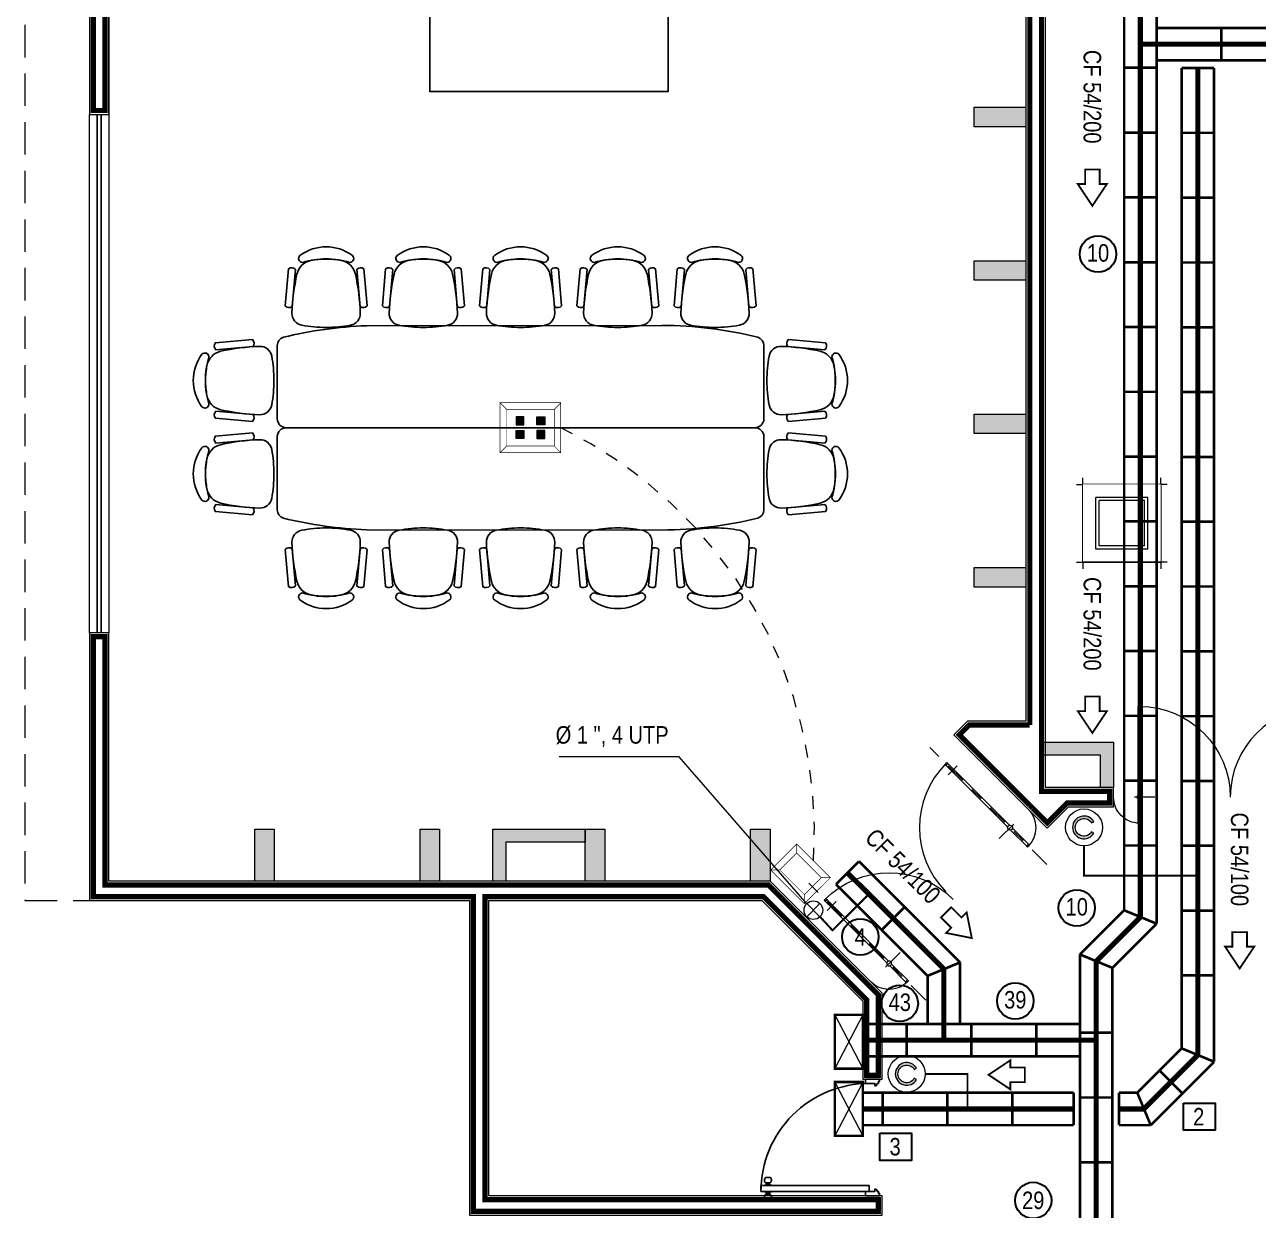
# Model space of a CAD drawing. Header units: millimetres. Extents: x 0 to 99.3, y 0 to 70.2.
# Drawn here: x 39.03 to 48.55, y 29.72 to 38.86 of the extents above; entities that cross this region are included whole.
import ezdxf

# ---------------------------------------------------------------- set-up
doc = ezdxf.new("R2010")
doc.units = ezdxf.units.MM
doc.set_wipeout_variables(frame=1)
for name, pattern in [('CENTER', [50.800000000000004, 31.75, -6.35, 6.35, -6.35]), ('DASHED', [0.75, 0.5, -0.25]), ('DOT2', [0.125, 0, -0.125]), ('HIDDEN', [0.375, 0.25, -0.125])]:
    doc.linetypes.add(name, pattern=pattern)
for name, color, linetype, lineweight in [('ARQUITECTÓNICO', 152, 'Continuous', 0), ('CRISTAL', 4, 'Continuous', 0), ('INST. VOZ Y DATOS', 40, 'Continuous', 0), ('TABLAROCA', 33, 'Continuous', 0), ('TEXTOS INST. VOZ Y DATOS', 1, 'Continuous', 0)]:
    doc.layers.add(name, color=color, linetype=linetype, lineweight=lineweight)
for name, color, linetype in [('Muebles', 2, 'Continuous'), ('PUERTAS', 2, 'Continuous'), ('VENTANAS', 3, 'Continuous')]:
    doc.layers.add(name, color=color, linetype=linetype)
doc.styles.add('75', font='ARIALN.TTF', dxfattribs={"height": 0.135})

# ---------------------------------------------------------------- blocks, each defined once
blk = doc.blocks.new('jihgouhghg')
at = {"layer": 'PUERTAS'}
for p, q in [((444.5437109651822, 22.01627676881196), (444.4912109651823, 22.01627677439024)), ((444.4912109647838, 22.01252677439015), (444.4912109651823, 22.01627677439024)), ((444.5378930142056, 22.08241890147349), (444.4970289302141, 22.0824189058153)), ((444.535481480385, 22.03646769694399), (444.49944045427, 22.03646770077341)), ((444.5324629710963, 22.02377677000709), (444.502458960862, 22.02377677319498)), ((444.5043417658583, 22.0364677002525), (444.5043417645099, 22.02377677299501)), ((444.5305801687967, 22.03646769746479), (444.5305801674483, 22.02377677020718)), ((444.4912109594713, 21.9625267743902), (444.4912109590729, 21.95877677439012)), ((444.5437109590729, 21.95877676881207), (444.4912109590729, 21.95877677439012)), ((444.5378929940409, 21.89263463738689), (444.4970289100495, 21.89263464172859)), ((444.535481469985, 21.93858584242878), (444.4994404438701, 21.93858584625809)), ((444.5324629633932, 21.9512767700071), (444.5024589531588, 21.9512767731951)), ((444.5043417554584, 21.93858584573741), (444.5043417568068, 21.9512767729949)), ((444.5305801583968, 21.93858584294958), (444.5305801597451, 21.95127677020719))]:
    blk.add_line(p, q, dxfattribs=at)
for points in [[(445.4537567890991, 22.87882240439126), (445.4537567901616, 22.88882240439125), (445.4637567901616, 22.88882240332873), (445.4637567919522, 22.90567453719291), (445.4737567919522, 22.9056745361305), (445.4737567940772, 22.92567453613049), (445.3537567940772, 22.92567454888047), (445.3537567901617, 22.88882241501619), (445.4337567901616, 22.88882240651617), (445.4337567880366, 22.8688224065163), (445.4437567880366, 22.86882240545367, -0.414213562373095)], [(445.4537566928053, 21.97252667211967), (445.4537566917428, 21.96252667211968), (445.4637566917428, 21.96252667105716), (445.4637566899523, 21.94567453719299), (445.4737566899523, 21.94567453613047), (445.4737566878273, 21.92567453613049), (445.3537566878273, 21.92567454888047), (445.3537566917428, 21.96252668274462), (445.4337566917428, 21.96252667424471), (445.4337566938677, 21.9825266742447), (445.4437566938677, 21.98252667318218, 0.414213562373095)]]:
    blk.add_lwpolyline(points, format="xyb", close=True, dxfattribs=at)
for points in [[(445.3837566917427, 21.96252667955719), (444.4574609594713, 21.96252677797611), (444.4574609647839, 22.01252677797606), (445.3837566970553, 22.01252667955725)], [(444.4912109651823, 22.01627677439024), (444.4912109647838, 22.01252677439015), (444.5437109647838, 22.01252676881199), (444.5437109651822, 22.01627676881196)], [(444.4912109590729, 21.95877677439012), (444.4912109594713, 21.9625267743902), (444.5437109594714, 21.96252676881204), (444.5437109590729, 21.95877676881207)]]:
    blk.add_lwpolyline(points, close=True, dxfattribs=at)
for centre, radius, start, end in [((445.3837566917427, 21.96252667955719), 0.9262957322715071, 89.99999391231616, 179.9999939123276), ((444.5174609698759, 22.06045230035932), 0.02999999999999785, 132.927155923717, 233.081109236784), ((444.5174609698759, 22.06045230035932), 0.02999999999999785, 306.9188785878738, 47.07283190093926), ((444.5174609543792, 21.91460124284288), 0.02999999999999785, 126.9188785878738, 227.0728319009392), ((444.5174609543792, 21.91460124284288), 0.02999999999999785, 312.927155923717, 53.08110923678399)]:
    blk.add_arc(centre, radius, start, end, dxfattribs=at)
for centre, major_axis, ratio, start_param, end_param in [((444.4912109659791, 22.02377677439017), (-0.0112479948828348, 1.195243639049787e-09), 0.666785509602156, 1.570796326803308, 3.14159265360552), ((444.5437109582761, 21.95127676881202), (-0.0112479948828348, 1.195049080496987e-09), 0.6667855096117629, 4.712388980381568, 6.283185307169372)]:
    blk.add_ellipse(centre, major_axis=major_axis, ratio=ratio, start_param=start_param, end_param=end_param, dxfattribs=at)
at = {"layer": 'PUERTAS', "extrusion": (0, 0, -1)}
for centre, major_axis, ratio, start_param, end_param in [((444.5437109659791, 22.02377676881201), (-0.0112479948828348, 1.195206684820904e-09), 0.6667855096117629, 4.712388980378469, 6.283185307154379), ((444.491210958276, 21.95127677439007), (-0.01124799488280779, 1.195174250717011e-09), 0.6667855096133642, 1.570796326788197, 3.141592653568909)]:
    blk.add_ellipse(centre, major_axis=major_axis, ratio=ratio, start_param=start_param, end_param=end_param, dxfattribs=at)
blk = doc.blocks.new('mesa juñntas')
at = {"layer": 'Muebles'}
for p, q in [((1725.880954828146, -41.11704612517405), (1723.602567907078, -41.11433697893585)), ((1722.8159773669, -41.27053102976208), (1722.815979692115, -41.83579929108339)), ((1726.569319699368, -41.83579872915934), (1726.569339965338, -41.27101224332419)), ((1726.501017092104, -41.90410189834674), (1722.884282861302, -41.90410189834677)), ((1722.815980252004, -41.97191037784762), (1722.815982579254, -42.53767332885593)), ((1726.569345173631, -42.53716738198509), (1726.569320259257, -41.97190981592357)), ((1723.602574404405, -42.69386090844114), (1725.880961303132, -42.69113916343667))]:
    blk.add_line(p, q, dxfattribs=at)
for points in [[(1723.192657376259, -40.60156580915299, -0.07521547696891377), (1723.373329553492, -40.62889989198876, 0.6982384003379314), (1723.394902412798, -40.57518607755102, 0.3289124545738194), (1722.990412556749, -40.57518441369316, 0.6982384003379314), (1723.011984974155, -40.62889840560743, -0.07521547696891372)], [(1723.942653147117, -40.60156272405799, -0.07521547696891377), (1724.123325324349, -40.62889680689377, 0.6982384003379314), (1724.144898183656, -40.57518299245603, 0.3289124545738194), (1723.740408327607, -40.57518132859817, 0.6982384003379314), (1723.761980745012, -40.62889532051243, -0.07521547696891372)], [(1724.692657376246, -40.6015596389456, -0.07521547696891377), (1724.873329553479, -40.62889372178138, 0.6982384003379314), (1724.894902412786, -40.57517990734364, 0.3289124545738194), (1724.490412556736, -40.57517824348578, 0.6982384003379314), (1724.511984974142, -40.62889223540004, -0.07521547696891372)], [(1725.44265737624, -40.60155655384163, -0.07521547696891377), (1725.623329553473, -40.6288906366774, 0.6982384003379314), (1725.644902412779, -40.57517682223966, 0.3289124545738194), (1725.24041255673, -40.5751751583818, 0.6982384003379314), (1725.261984974135, -40.62888915029607, -0.07521547696891372)], [(1726.192653147097, -40.60155346874607, -0.07521547696891377), (1726.37332532433, -40.62888755158185, 0.6982384003379314), (1726.394898183637, -40.57517373714411, 0.3289124545738194), (1725.990408327587, -40.57517207328625, 0.6982384003379314), (1726.011980744993, -40.62888606520052, -0.07521547696891372)], [(1723.308827527689, -40.61400680321204, -0.3005510061083536), (1723.417968784712, -40.71938225601727, -0.04615073705125622), (1723.456278237438, -41.01990859009104, -0.3708950612671821), (1723.381449470649, -41.1132457096439, -0.0462025850838371), (1723.192655199559, -41.13072938000022, -0.0462025850838371), (1723.00386078464, -41.11324726284479, -0.3708950612671821), (1722.929031249973, -41.01991075890705, -0.04615073705125611), (1722.967338230285, -40.71938410967336, -0.3005510061083537), (1723.076478620387, -40.61400775897315, -0.04601363164873459), (1723.192653029966, -40.60329338000446, -0.04601363164873448)], [(1724.058827527683, -40.6140037181088, -0.3005510061083536), (1724.167968784706, -40.71937917091403, -0.04615073705125622), (1724.206278237431, -41.01990550498735, -0.3708950612671821), (1724.131449470643, -41.11324262454067, -0.0462025850838371), (1723.942655199553, -41.13072629489653, -0.0462025850838371), (1723.753860784634, -41.1132441777411, -0.3708950612671821), (1723.679031249967, -41.0199076738029, -0.04615073705125611), (1723.717338230279, -40.71938102456922, -0.3005510061083537), (1723.82647862038, -40.61400467386946, -0.04601363164873459), (1723.942653029959, -40.60329029490122, -0.04601363164873448)], [(1724.808827527676, -40.61400063300511, -0.3005510061083536), (1724.917968784699, -40.71937608580988, -0.04615073705125622), (1724.956278237426, -41.01990241988411, -0.3708950612671821), (1724.881449470637, -41.11323953943698, -0.0462025850838371), (1724.692655199546, -41.13072320979283, -0.0462025850838371), (1724.503860784627, -41.11324109263741, -0.3708950612671821), (1724.42903124996, -41.01990458869921, -0.04615073705125611), (1724.467338230273, -40.71937793946552, -0.3005510061083537), (1724.576478620374, -40.61400158876577, -0.04601363164873459), (1724.692653029953, -40.60328720979753, -0.04601363164873448)], [(1725.55882752767, -40.61399754790113, -0.3005510061083536), (1725.667968784693, -40.71937300070591, -0.04615073705125622), (1725.706278237419, -41.01989933478013, -0.3708950612671821), (1725.63144947063, -41.113236454333, -0.0462025850838371), (1725.44265519954, -41.13072012468886, -0.0462025850838371), (1725.253860784621, -41.11323800753343, -0.3708950612671821), (1725.179031249954, -41.01990150359524, -0.04615073705125611), (1725.217338230266, -40.71937485436155, -0.3005510061083537), (1725.326478620368, -40.6139985036618, -0.04601363164873459), (1725.442653029947, -40.60328412469355, -0.04601363164873448)], [(1726.308827527663, -40.61399446279688, -0.3005510061083536), (1726.417968784687, -40.71936991560212, -0.04615073705125622), (1726.456278237412, -41.01989624967588, -0.3708950612671821), (1726.381449470623, -41.1132333692292, -0.0462025850838371), (1726.192655199533, -41.1307170395846, -0.0462025850838371), (1726.003860784614, -41.11323492242918, -0.3708950612671821), (1725.929031249947, -41.01989841849144, -0.04615073705125611), (1725.967338230259, -40.71937176925776, -0.3005510061083537), (1726.076478620361, -40.61399541855754, -0.04601363164873459), (1726.19265302994, -40.60328103958975, -0.04601363164873448)], [(1722.87616771457, -40.96432735756446, 0.3999999999999979), (1722.931082967065, -40.96913159199143), (1722.956064986083, -40.68357227901802, 0.3999999999999979), (1722.901149733588, -40.67876804459105)], [(1723.509141315559, -40.96432475384493, -0.3999999999999979), (1723.45422610259, -40.96912944005656), (1723.429241734292, -40.68357033261847, -0.3999999999999979), (1723.484156947261, -40.67876564640731)], [(1723.626167714564, -40.96432427246077, 0.3999999999999979), (1723.681082967059, -40.96912850688728), (1723.706064986076, -40.68356919391432, 0.3999999999999979), (1723.651149733581, -40.67876495948736)], [(1724.259139343963, -40.96432427246086, -0.3999999999999979), (1724.204224091468, -40.96912850688736), (1724.179242072451, -40.68356919391439, -0.3999999999999979), (1724.234157324945, -40.67876495948745)], [(1724.376171398275, -40.96431858363746, 0.3999999999999979), (1724.431086611244, -40.9691232698491), (1724.456070979542, -40.68356416241102, 0.3999999999999979), (1724.401155766573, -40.67875947619984)], [(1725.009141315546, -40.96431858363755, -0.3999999999999979), (1724.954226102577, -40.96912326984917), (1724.929241734279, -40.68356416241109, -0.3999999999999979), (1724.984156947248, -40.67875947619993)], [(1725.126171398269, -40.96431549853349, 0.3999999999999979), (1725.181086611238, -40.96912018474512), (1725.206070979536, -40.68356107730705, 0.3999999999999979), (1725.151155766567, -40.67875639109587)], [(1725.75914131554, -40.96431549853357, -0.3999999999999979), (1725.704226102571, -40.96912018474519), (1725.679241734273, -40.68356107730712, -0.3999999999999979), (1725.734156947242, -40.67875639109595)], [(1725.876167714545, -40.96431501714977, 0.3999999999999979), (1725.931082967039, -40.96911925157536), (1725.956064986057, -40.6835599386024, 0.3999999999999979), (1725.901149733562, -40.67875570417589)], [(1726.509141315533, -40.96431241342978, -0.3999999999999979), (1726.454226102564, -40.96911709964139), (1726.429241734266, -40.68355799220332, -0.3999999999999979), (1726.484156947235, -40.67875330599215)], [(1722.27623752664, -41.43165980536154, -0.3005510061083536), (1722.381612979446, -41.32251854833799, -0.04615073705125622), (1722.682139313519, -41.28420909561246, -0.3708950612671821), (1722.775476433072, -41.35903786240134, -0.0462025850838371), (1722.792960103428, -41.54783213349184, -0.0462025850838371), (1722.775477986273, -41.73662654841075, -0.3708950612671821), (1722.682141482335, -41.81145608307779, -0.04615073705125611), (1722.381614833101, -41.77314910276487, -0.3005510061083537), (1722.276238482401, -41.66400871266345, -0.04601363164873459), (1722.265524103433, -41.54783430308502, -0.04601363164873448)], [(1722.626555477273, -41.23134601749152, -0.3999999999999979), (1722.631360163485, -41.28626123046033), (1722.345801056047, -41.31124559875802, -0.3999999999999979), (1722.340996369836, -41.25633038578921)], [(1727.112078676456, -41.43165672025805, 0.3005510061083536), (1727.00670322365, -41.32251546323447, 0.04615073705125622), (1726.706176889577, -41.28420601050885, 0.3708950612671821), (1726.612839770024, -41.35903477729771, 0.0462025850838371), (1726.595356099668, -41.5478290483882, 0.0462025850838371), (1726.612838216823, -41.73662346330711, 0.3708950612671821), (1726.706174720761, -41.81145299797419, 0.04615073705125611), (1727.006701369995, -41.77314601766135, 0.3005510061083537), (1727.112077720695, -41.66400562755996, 0.04601363164873459), (1727.122792099663, -41.54783121798152, 0.04601363164873448)], [(1726.761760725823, -41.23134293238792, 0.3999999999999979), (1726.756956039611, -41.28625814535673), (1727.042515147049, -41.31124251365451, 0.3999999999999979), (1727.04731983326, -41.2563273006857)], [(1722.263796532581, -41.5478343101909, 0.07521547696891377), (1722.291130615417, -41.72850648742364, -0.6982384003379314), (1722.237416800979, -41.75007934673025, -0.3289124545738194), (1722.237415137122, -41.34558949068108, -0.6982384003379314), (1722.291129129036, -41.36716190808651, 0.07521547696891372)], [(1727.124519670515, -41.54783122508741, -0.07521547696891377), (1727.097185587679, -41.72850340232014, 0.6982384003379314), (1727.150899402117, -41.75007626162677, 0.3289124545738194), (1727.150901065974, -41.3455864055776, 0.6982384003379314), (1727.09718707406, -41.36715882298301, -0.07521547696891372)], [(1722.626558080993, -41.86431961847993, 0.3999999999999979), (1722.631362315419, -41.80940436598539), (1722.345803002446, -41.78442234696745, 0.3999999999999979), (1722.340998768019, -41.83933759946244)], [(1726.761758122103, -41.86431653337633, -0.3999999999999979), (1726.756953887677, -41.80940128088179), (1727.04251320065, -41.78441926186393, -0.3999999999999979), (1727.047317435077, -41.83933451435892)], [(1722.626558440022, -41.95160115923235, -0.3999999999999979), (1722.631363126234, -42.00651637220162), (1722.345804018796, -42.03150074049931, -0.3999999999999979), (1722.340999332584, -41.97658552753005)], [(1726.761757763074, -41.95159807412876, 0.3999999999999979), (1726.756953076862, -42.00651328709802), (1727.0425121843, -42.0314976553958, 0.3999999999999979), (1727.047316870512, -41.97658244242653)], [(1722.26379949533, -42.26808945193219, 0.07521547696891377), (1722.291133578166, -42.44876162916493, -0.6982384003379314), (1722.237419763728, -42.47033448847154, -0.3289124545738194), (1722.237418099871, -42.06584463242237, -0.6982384003379314), (1722.291132091785, -42.0874170498278, 0.07521547696891372)], [(1722.27624048939, -42.15191494710238, -0.3005510061083536), (1722.381615942195, -42.04277369007928, -0.04615073705125622), (1722.682142276269, -42.00446423735375, -0.3708950612671821), (1722.775479395821, -42.07929300414263, -0.0462025850838371), (1722.792963066178, -42.26808727523268, -0.0462025850838371), (1722.775480949022, -42.45688169015158, -0.3708950612671821), (1722.682144445085, -42.53171122481863, -0.04615073705125611), (1722.381617795851, -42.49340424450616, -0.3005510061083537), (1722.276241445151, -42.38426385440474, -0.04601363164873459), (1722.265527066182, -42.26808944482585, -0.04601363164873448)], [(1727.112075713706, -42.15191186199888, 0.3005510061083536), (1727.006700260901, -42.04277060497576, 0.04615073705125622), (1726.706173926827, -42.00446115225014, 0.3708950612671821), (1726.612836807275, -42.079289919039, 0.0462025850838371), (1726.595353136918, -42.26808419012904, 0.0462025850838371), (1726.612835254074, -42.45687860504795, 0.3708950612671821), (1726.706171758012, -42.53170813971502, 0.04615073705125611), (1727.006698407245, -42.49340115940264, 0.3005510061083537), (1727.112074757945, -42.38426076930125, 0.04601363164873459), (1727.122789136914, -42.26808635972236, 0.04601363164873448)], [(1727.124516707766, -42.2680863668287, -0.07521547696891377), (1727.09718262493, -42.44875854406143, 0.6982384003379314), (1727.150896439368, -42.47033140336806, 0.3289124545738194), (1727.150898103225, -42.06584154731889, 0.6982384003379314), (1727.097184111311, -42.08741396472431, -0.07521547696891372)], [(1722.626561043742, -42.58457476022122, 0.3999999999999979), (1722.631365278168, -42.52965950772668), (1722.345805965195, -42.50467748870828, 0.3999999999999979), (1722.341001730769, -42.55959274120373)], [(1726.761755159354, -42.58457167511762, -0.3999999999999979), (1726.756950924928, -42.52965642262308), (1727.042510237901, -42.50467440360477, -0.3999999999999979), (1727.047314472328, -42.55958965610021)], [(1723.308838141214, -43.19419350073277, 0.3005510061083536), (1723.417978531315, -43.0888171500321, 0.04615073705125622), (1723.456285511626, -42.78829050079887, 0.3708950612671821), (1723.381455976961, -42.69495399686112, 0.0462025850838371), (1723.19266156204, -42.67747187970525, 0.0462025850838371), (1723.003867290952, -42.69495555006156, 0.3708950612671821), (1722.929038524162, -42.78829266961442, 0.04615073705125611), (1722.967347976888, -43.08881900368865, 0.3005510061083537), (1723.076489233912, -43.19419445649297, 0.04601363164873459), (1723.192663731633, -43.20490787970056, 0.04601363164873448)], [(1724.058838141207, -43.19419041562907, 0.3005510061083536), (1724.167978531309, -43.08881406492886, 0.04615073705125622), (1724.20628551162, -42.78828741569473, 0.3708950612671821), (1724.131455976955, -42.69495091175789, 0.0462025850838371), (1723.942661562034, -42.67746879460201, 0.0462025850838371), (1723.753867290945, -42.69495246495742, 0.3708950612671821), (1723.679038524155, -42.78828958451073, 0.04615073705125611), (1723.717347976882, -43.0888159185845, 0.3005510061083537), (1723.826489233905, -43.19419137138928, 0.04601363164873459), (1723.942663731626, -43.20490479459686, 0.04601363164873448)], [(1724.808838141201, -43.19418733052538, 0.3005510061083536), (1724.917978531303, -43.08881097982518, 0.04615073705125622), (1724.956285511614, -42.78828433059149, 0.3708950612671821), (1724.881455976948, -42.69494782665375, 0.0462025850838371), (1724.692661562027, -42.67746570949787, 0.0462025850838371), (1724.503867290939, -42.69494937985372, 0.3708950612671821), (1724.429038524149, -42.78828649940659, 0.04615073705125611), (1724.467347976875, -43.08881283348081, 0.3005510061083537), (1724.576489233899, -43.19418828628559, 0.04601363164873459), (1724.692663731621, -43.20490170949317, 0.04601363164873448)], [(1725.558838141195, -43.1941842454214, 0.3005510061083536), (1725.667978531296, -43.0888078947212, 0.04615073705125622), (1725.706285511607, -42.78828124548751, 0.3708950612671821), (1725.631455976942, -42.69494474154977, 0.0462025850838371), (1725.442661562021, -42.67746262439389, 0.0462025850838371), (1725.253867290933, -42.69494629474975, 0.3708950612671821), (1725.179038524142, -42.78828341430261, 0.04615073705125611), (1725.217347976869, -43.08880974837683, 0.3005510061083537), (1725.326489233893, -43.19418520118162, 0.04601363164873459), (1725.442663731614, -43.20489862438919, 0.04601363164873448)], [(1726.308838141188, -43.19418116031761, 0.3005510061083536), (1726.417978531289, -43.08880480961695, 0.04615073705125622), (1726.456285511601, -42.78827816038371, 0.3708950612671821), (1726.381455976935, -42.69494165644597, 0.0462025850838371), (1726.192661562014, -42.67745953929009, 0.0462025850838371), (1726.003867290926, -42.69494320964595, 0.3708950612671821), (1725.929038524136, -42.78828032919881, 0.04615073705125611), (1725.967347976862, -43.08880666327304, 0.3005510061083537), (1726.076489233886, -43.19418211607782, 0.04601363164873459), (1726.192663731607, -43.2048955392854, 0.04601363164873448)], [(1722.876175446042, -42.84387650586007, -0.3999999999999979), (1722.93109065901, -42.83907181964891), (1722.956075027308, -43.12463092708699, -0.3999999999999979), (1722.901159814339, -43.12943561329816)], [(1723.509149047031, -42.84387390214145, 0.3999999999999979), (1723.454233794536, -42.83906966771449), (1723.429251775518, -43.1246289806879, 0.3999999999999979), (1723.484167028013, -43.12943321511487)], [(1723.626175446036, -42.84387342075638, -0.3999999999999979), (1723.681090659004, -42.83906873454522), (1723.706075027302, -43.1246278419833, -0.3999999999999979), (1723.651159814333, -43.12943252819446)], [(1724.259152017217, -42.84387342075647, 0.3999999999999979), (1724.204236804249, -42.83906873454529), (1724.179252435951, -43.12462784198337, 0.3999999999999979), (1724.23416764892, -43.12943252819455)], [(1724.376173190336, -42.84386773193444, -0.3999999999999979), (1724.431088442831, -42.83906349750749), (1724.45607046185, -43.12462281048045, -0.3999999999999979), (1724.401155209354, -43.1294270449074)], [(1725.009149047019, -42.84386773193452, 0.3999999999999979), (1724.954233794523, -42.83906349750756), (1724.929251775505, -43.12462281048052, 0.3999999999999979), (1724.984167028, -43.12942704490749)], [(1725.12617319033, -42.84386464683046, -0.3999999999999979), (1725.181088442825, -42.83906041240351), (1725.206070461843, -43.12461972537648, -0.3999999999999979), (1725.151155209348, -43.12942395980343)], [(1725.759149047012, -42.84386464683055, 0.3999999999999979), (1725.704233794517, -42.83906041240358), (1725.679251775498, -43.12461972537655, 0.3999999999999979), (1725.734167027994, -43.12942395980351)], [(1725.876175446017, -42.84386416544492, -0.3999999999999979), (1725.931090658985, -42.8390594792333), (1725.956075027283, -43.12461858667137, -0.3999999999999979), (1725.901159814313, -43.12942327288345)], [(1726.509149047005, -42.84386156172675, 0.3999999999999979), (1726.45423379451, -42.83905732729933), (1726.429251775492, -43.12461664027275, 0.3999999999999979), (1726.484167027987, -43.12942087469926)], [(1723.192657376258, -43.2066379875403, 0.07521547696891377), (1723.373329553491, -43.17930390470458, -0.6982384003379314), (1723.394902412798, -43.23301771914232, -0.3289124545738194), (1722.990412556749, -43.23301938300006, -0.6982384003379314), (1723.011984974154, -43.1793053910858, 0.07521547696891372)], [(1723.942653147117, -43.20664107263551, 0.07521547696891377), (1724.123325324349, -43.17930698979978, -0.6982384003379314), (1724.144898183656, -43.23302080423753, -0.3289124545738194), (1723.740408327607, -43.23302246809527, -0.6982384003379314), (1723.761980745012, -43.17930847618101, 0.07521547696891372)], [(1724.692657376246, -43.20664415774812, 0.07521547696891377), (1724.873329553478, -43.17931007491239, -0.6982384003379314), (1724.894902412785, -43.23302388935014, -0.3289124545738194), (1724.490412556736, -43.23302555320788, -0.6982384003379314), (1724.511984974141, -43.17931156129362, 0.07521547696891372)], [(1725.442657376239, -43.20664107264414, 0.07521547696891377), (1725.623329553472, -43.17930698980842, -0.6982384003379314), (1725.644902412779, -43.23302080424616, -0.3289124545738194), (1725.24041255673, -43.2330224681039, -0.6982384003379314), (1725.261984974135, -43.17930847618964, 0.07521547696891372)], [(1726.192653147097, -43.2066441577397, 0.07521547696891377), (1726.37332532433, -43.17931007490397, -0.6982384003379314), (1726.394898183636, -43.23302388934172, -0.3289124545738194), (1725.990408327587, -43.23302555319946, -0.6982384003379314), (1726.011980744993, -43.1793115612852, 0.07521547696891372)]]:
    blk.add_lwpolyline(points, format="xyb", close=True, dxfattribs=at)
for centre, radius, start, end in [((1722.88437998483, -41.27038698294167), 0.06840276960130358, 108.6739624937327, 180.1206571168846), ((1723.62684265313, -44.35817693514923), 3.243930782988846, 90.42875559666538, 103.6287007366196), ((1725.758500081026, -44.35866481954506), 3.243930782983466, 76.37177063254296, 87.83663461474885), ((1726.500937346225, -41.27086875924815), 0.06840276960128538, 359.8798142522108, 71.32650887545101), ((1722.885722990691, -41.83435858792075), 0.06975817745513534, 181.1834036250757, 268.8170677459752), ((1726.499576388941, -41.83435859977052), 0.06975817745514638, 271.1834036232204, 358.817067744104), ((1722.8852886864, -41.97341946272594), 0.0693248614540128, 90.83132593298944, 178.7526693489488), ((1726.500011837278, -41.97341947099866), 0.06932486145404029, 1.247802020160087, 89.16914543618033), ((1722.884385198366, -42.53781681293197), 0.06840276960128538, 179.8798142522108, 251.326508875451), ((1726.500942555701, -42.53731142880596), 0.06840276960130358, 288.6739624937327, 0.1206571168845637), ((1723.626822463569, -39.45002075263005), 3.243930782989325, 256.3717706324894, 269.5717157724469), ((1725.758479887402, -39.44952147660248), 3.243930782984409, 272.1638367543954, 283.6287007366465)]:
    blk.add_arc(centre, radius, start, end, dxfattribs=at)
blk = doc.blocks.new('mesita central')
at = {"layer": 'Muebles', "lineweight": 0}
for p, q in [((-37.95228328829781, -24.97795166609228), (-37.95228328829781, -24.92795166609228)), ((-37.35228328829781, -24.97795166609228), (-37.35228328829781, -24.92795166609228)), ((-38.00228328829781, -24.97795166609228), (-37.95228328829781, -24.97795166609228)), ((-37.30228328829781, -24.97795166609228), (-37.35228328829781, -24.97795166609228)), ((-38.00228328829781, -25.57795166609228), (-37.95228328829781, -25.57795166609228)), ((-37.95228328829781, -25.57795166609228), (-37.95228328829781, -25.62795166609228)), ((-37.30228328829781, -25.57795166609228), (-37.35228328829781, -25.57795166609228)), ((-37.35228328829781, -25.57795166609228), (-37.35228328829781, -25.62795166609228))]:
    blk.add_line(p, q, dxfattribs=at)
at = {"layer": 'Muebles'}
for p, q in [((-37.95228328829781, -25.57795166609228), (-37.95228328829781, -24.97795166609228)), ((-37.35228328829781, -24.97795166609228), (-37.35228328829781, -25.57795166609228)), ((-37.35228328829781, -25.57795166609228), (-37.95228328829781, -25.57795166609228))]:
    blk.add_line(p, q, dxfattribs=at)
at = {"lineweight": 0}
blk.add_wipeout([(-37.35228328829781, -24.97795166609228), (-37.35228328829781, -25.57795166609228), (-37.95228328829781, -25.57795166609228), (-37.95228328829781, -24.97795166609228)], dxfattribs=at).dxf.layer = 'Muebles'
at = {"layer": 'Muebles'}
blk.add_line((-37.95228328829781, -24.97795166609228), (-37.35228328829781, -24.97795166609228), dxfattribs=at)
at = {"layer": 'Muebles', "lineweight": 0}
for p, q in [((-37.45228328829781, -25.07795166609228), (-37.85228328829781, -25.07795166609228)), ((-37.85228328829781, -25.07795166609228), (-37.85228328829781, -25.47795166609228)), ((-37.47728328829781, -25.10295166609227), (-37.82728328829781, -25.10295166609228)), ((-37.82728328829781, -25.10295166609228), (-37.82728328829781, -25.45295166609228)), ((-37.47728328829781, -25.10295166609228), (-37.47728328829781, -25.45295166609228)), ((-37.45228328829781, -25.07795166609228), (-37.45228328829781, -25.47795166609228)), ((-37.45228328829781, -25.47795166609228), (-37.85228328829781, -25.47795166609228)), ((-37.47728328829781, -25.45295166609228), (-37.82728328829781, -25.45295166609228))]:
    blk.add_line(p, q, dxfattribs=at)
blk = doc.blocks.new('gjyti67')
at = {"layer": 'CRISTAL', "color": 8, "linetype": 'CENTER', "ltscale": 0.005}
for p, q in [((148.5714965731248, -45.53365660303581), (148.5714965731237, -45.77141010678614)), ((148.1714967661447, -45.65253335490895), (149.4714963801038, -45.65253335491551))]:
    blk.add_line(p, q, dxfattribs=at)
at = {"layer": 'CRISTAL'}
for p, q in [((148.3714965731243, -45.64253336456098), (148.5554860891221, -45.64253336456191)), ((148.3714965731242, -45.66253334525896), (148.555486089122, -45.66253334525985)), ((148.3814965634732, -45.66253334525901), (148.3814965634733, -45.64253336456103)), ((148.5875070571265, -45.64253336456206), (149.2714965731243, -45.64253336456549)), ((148.5875070571264, -45.66253334526002), (149.2714965731242, -45.66253334526348)), ((149.2614965827752, -45.66253334526343), (149.2614965827753, -45.64253336456547))]:
    blk.add_line(p, q, dxfattribs=at)
at = {"layer": 'CRISTAL', "color": 8}
blk.add_line((149.19806077406, -45.60373837810869), (149.1980607740595, -45.70132833171955), dxfattribs=at)
at = {"layer": 'CRISTAL'}
for points in [[(148.3714965731242, -45.66253334525896), (148.3814965634732, -45.66253334525901), (148.3814965634733, -45.64253336456103), (148.3714965731243, -45.64253336456098)], [(149.2714965731242, -45.66253334526348), (149.2614965827752, -45.66253334526343), (149.2614965827753, -45.64253336456547), (149.2714965731243, -45.64253336456549)]]:
    blk.add_lwpolyline(points, close=True, dxfattribs=at)
blk.add_circle((148.5714965731243, -45.65253335491096), 0.01887684838537466, dxfattribs=at)
for radius, start, end in [(0.6999999999999894, 359.9999999997126, 89.99999999971014), (0.1999999999999953, 179.9999999997126, 269.9999999997134)]:
    blk.add_arc((148.5714965731243, -45.65253335491096), radius, start, end, dxfattribs=at)
blk = doc.blocks.new('A$C1FBE7810')
at = {"layer": 'TABLAROCA'}
blk.add_hatch(color=256, dxfattribs=at).paths.add_polyline_path([(0.549999999999909, 0), (0.549999999999909, 0.3499999999997385), (0.45, 0.3499999999997386), (0.45, 0.09999999999999432), (0, 0.09999999999999433), (-2.775557561562891e-17, 0)])
blk.add_lwpolyline([(0, 0.09999999999999432), (0, 0), (0.549999999999909, 0), (0.549999999999909, 0.3499999999997385), (0.45, 0.3499999999997385), (0.45, 0.09999999999999432), (2.273736754432321e-13, 0.09999999999999432)], dxfattribs=at)
blk = doc.blocks.new('A$C2C1265E9')
at = {"layer": 'TABLAROCA'}
blk.add_hatch(color=256, dxfattribs=at).paths.add_polyline_path([(-0.6125000000645286, -0.4000000000073953), (-0.6125000000645286, -0.1000000000069861), (0, -0.09999999999990905), (0, 0), (-0.7125000000644377, -7.077005648170598e-12), (-0.7125000000644377, -0.4000000000073953)])
blk.add_lwpolyline([(-0.6125000000645286, -0.4000000000073953), (-0.7125000000644377, -0.4000000000073953), (-0.7125000000644377, -7.077005648170598e-12), (0, 0), (0, -0.09999999999990905), (-0.6125000000645286, -0.1000000000069861), (-0.6125000000645286, -0.400000000007168)], dxfattribs=at)

msp = doc.modelspace()

# ---------------------------------------------------------------- hatches: boundary and pattern name
at = {"layer": 'INST. VOZ Y DATOS'}
for points in [[(42.82033204721483, 35.83696262192984), (42.82033204721483, 35.77666160072272), (42.88063306842196, 35.77666160072272), (42.88063306842196, 35.83696262192984)], [(43.04137643613467, 35.83696262192984), (43.04137643613467, 35.77666160072272), (42.98107541492755, 35.77666160072272), (42.98107541492755, 35.83696262192984)], [(42.82033204721483, 35.67115169071872), (42.82033204721483, 35.73145271192584), (42.88063306842196, 35.73145271192584), (42.88063306842196, 35.67115169071872)], [(43.04137643613467, 35.67115169071872), (43.04137643613467, 35.73145271192584), (42.98107541492755, 35.73145271192584), (42.98107541492755, 35.67115169071872)]]:
    msp.add_hatch(color=256, dxfattribs=at).paths.add_polyline_path(points)
h = msp.add_hatch(color=104, dxfattribs=at)
edge = h.paths.add_edge_path()
edge.add_line((47.27765893088053, 32.6267394401832), (47.26033842280503, 32.63673944018296))
edge.add_arc((47.20165581686524, 32.6706198585191), 0.06776083667220231, 29.999999999870397, 329.9999999999631, ccw=False)
edge.add_line((47.26033842280503, 32.70450027685501), (47.27765893088053, 32.71450027685478))
edge.add_arc((47.2016558168657, 32.6706198585191), 0.08776083667141281, 29.99999999997642, 329.999999999895)
h = msp.add_hatch(color=104, dxfattribs=at)
edge = h.paths.add_edge_path()
edge.add_line((45.90980197486942, 30.72450186479705), (45.89248146679392, 30.73450186479681))
edge.add_arc((45.83379886085413, 30.76838228313295), 0.06776083667220231, 29.999999999870397, 329.9999999999631, ccw=False)
edge.add_line((45.89248146679392, 30.80226270146886), (45.90980197486942, 30.81226270146863))
edge.add_arc((45.83379886085459, 30.76838228313295), 0.08776083667141281, 29.99999999997642, 329.999999999895)
at = {"layer": 'TABLAROCA'}
for points in [[(46.35333517577965, 38.22634723975648), (46.35333517577965, 38.07634724054697), (46.75333517958006, 38.07634724054697), (46.75333517957915, 38.22634723975648)], [(46.35333517577965, 37.04234723975628), (46.3533351757801, 36.89234724054677), (46.75333517958006, 36.89234724054677), (46.75333517957961, 37.04234723975628)], [(46.35333517577965, 35.85834723975631), (46.35333517577965, 35.70834724054657), (46.75333517958006, 35.70834724054657), (46.75333517957915, 35.85834723975631)], [(46.35333517560548, 34.67434723975634), (46.35333517560593, 34.52434724054683), (46.75333517940589, 34.52434724054683), (46.75333517940544, 34.67434723975634)], [(40.95465204496941, 32.6563916762284), (40.80465204575967, 32.65639167622794), (40.80465204575967, 32.25639167242798), (40.95465204496941, 32.25639167242844)], [(42.22957429311191, 32.6563916762284), (42.07957429390262, 32.65639167622794), (42.07957429390262, 32.25639167242798), (42.22957429311191, 32.25639167242844)], [(43.50457429317612, 32.65639167623658), (43.35457429396683, 32.65639167623613), (43.35457429396683, 32.25639167243617), (43.50457429317612, 32.25639167243662)], [(44.77957429324033, 32.6563916762284), (44.62957429403059, 32.65639167622794), (44.62957429403059, 32.25639167242798), (44.77957429324033, 32.25639167242844)]]:
    msp.add_hatch(color=256, dxfattribs=at).paths.add_polyline_path(points)

# ---------------------------------------------------------------- linework, layer by layer
at = {"layer": 'ARQUITECTÓNICO'}
for p, q in [((46.90333517556883, 32.97821520618891), (46.90333517556928, 39.41274988036776)), ((46.30333517556892, 33.49034724054673), (46.19726915839055, 33.38428122336882)), ((46.75333517556919, 33.49034724054673), (46.30333517556892, 33.49034724054673)), ((46.19726915839055, 33.38428122336882), (46.91799928538103, 32.6635510963788)), ((47.42965928798094, 32.97821520618891), (46.90333517556883, 32.97821520618891)), ((47.42965928798094, 32.82821520619063), (47.42965928798094, 32.97821520618891)), ((46.91799928538103, 32.6635510963788), (47.08266339519469, 32.82821520619063)), ((47.08266339519469, 32.82821520619063), (47.42965928798094, 32.82821520619063))]:
    msp.add_line(p, q, dxfattribs=at)
for points in [[(39.67972979682509, 39.41774988052111), (39.67972979682509, 40.23635487961656), (39.52972979682454, 40.23635487961656), (39.52972979682454, 38.17137327792238), (39.67972979682509, 38.17137327792238), (39.67972979682509, 39.26274988093155)], [(39.67972979682509, 39.26274988093155), (39.67972979682509, 38.17137327792238)], [(39.67972979682509, 39.26274988093155), (46.75333517578019, 39.26274988093155), (46.75333517578019, 33.49034724054673)]]:
    msp.add_lwpolyline(points, dxfattribs=at)
for points in [[(39.52972979682454, 38.17137327792238), (39.67972979682509, 38.17137327792238), (39.67972979682509, 34.17137327792238), (39.52972979682454, 34.17137327792238)], [(44.77957429323897, 32.25639167622853), (39.67972979682509, 32.25639167622853), (39.67972979682509, 34.17137327792238), (39.52972979682499, 34.17137327792238), (39.52972979682499, 32.10639167622844), (42.46031700231833, 32.10639167622844), (42.46031700231833, 29.67821949021982), (45.49520707923512, 29.67821949021982), (45.64520673791094, 29.67821946632989), (45.64520673791094, 29.82821946632976), (44.84192172711755, 29.82821949021991), (42.61031700231797, 29.82821949021991), (42.61031700231797, 32.10639167622844), (44.71744225888324, 32.10639167622844), (45.49520707923512, 31.32862685587656), (45.4952071748603, 30.72821949021977), (45.64520707923475, 30.72821949021977), (45.64520707923475, 31.39075889023252), (44.77957429323897, 32.25639167622853)]]:
    msp.add_lwpolyline(points, close=True, dxfattribs=at)
at = {"layer": 'ARQUITECTÓNICO', "const_width": 0.04}
msp.add_lwpolyline([(44.76714788636764, 32.22639167622856), (39.64972979682489, 32.22639167622856), (39.64972979682489, 34.14137327792241), (39.5597297968252, 34.14137327792241), (39.5597297968252, 32.13639167622841), (42.49031700231808, 32.13639167622841), (42.49031700231808, 29.70821949021979), (45.49520707923512, 29.70821949021979), (45.61520673791074, 29.70821946632987), (45.61520673791074, 29.79821946632978), (44.84192172711755, 29.79821949021994), (42.58031700231822, 29.79821949021994), (42.58031700231822, 32.13639167622841), (44.72986866575411, 32.13639167622841), (45.5252070772558, 31.34105326472672), (45.52520717008201, 30.75821949021974), (45.61520707923501, 30.75821949021974), (45.61520707923501, 31.37833248336142), (44.76714788636764, 32.22639167622856)], dxfattribs=at)
at = {"layer": 'INST. VOZ Y DATOS'}
for points, const_width in [([(47.76163692303226, 38.83859589547092), (50.76163692303226, 38.83859589547092)], 0.02), ([(48.26163692303226, 38.83859589547092), (48.26163692303226, 38.58859589547092)], 0.02), ([(47.76163692303226, 38.58859589547092), (50.76163692303226, 38.58859589547092)], 0.02), ([(47.76163692303226, 38.53084515859473), (47.51163692303226, 38.53084515859473)], 0.02), ([(47.76163692303226, 38.03084515859473), (47.51163692303226, 38.03084515859473)], 0.02), ([(47.76163692303226, 37.53084515859473), (47.51163692303226, 37.53084515859473)], 0.02), ([(47.76163692303226, 37.03084515859473), (47.51163692303226, 37.03084515859473)], 0.02), ([(47.76163692303226, 36.53084515859473), (47.51163692303226, 36.53084515859473)], 0.02), ([(47.76163692303226, 36.03084515859473), (47.51163692303226, 36.03084515859473)], 0.02), ([(42.69661494410775, 35.94614401472768), (42.74661494410793, 35.89614401472772)], 0.005), ([(43.11509353924157, 35.89614401472772), (43.16509353924175, 35.94614401472768)], 0.005), ([(42.74661494410793, 35.61197029792083), (42.69661494410775, 35.56197029792088)], 0.005), ([(43.11509353924157, 35.61197029792083), (43.16509353924175, 35.56197029792088)], 0.005), ([(47.76163692303226, 35.53084515859473), (47.51163692303226, 35.53084515859473)], 0.02), ([(47.76163692303226, 34.53084515859473), (47.51163692303226, 34.53084515859473)], 0.02), ([(47.76163692303226, 34.03084515859473), (47.51163692303226, 34.03084515859473)], 0.02), ([(47.76163692303226, 33.53084515859473), (47.51163692303226, 33.53084515859473)], 0.02), ([(47.76163692303226, 33.03084515859473), (47.51163692303226, 33.03084515859473)], 0.02), ([(44.98502078038564, 32.47229527834043), (44.98502078038564, 32.54300595645896)], 0.005), ([(47.76163692303226, 32.53084515859473), (47.51163692303226, 32.53084515859473)], 0.02), ([(45.28810052886638, 32.23206507391842), (45.46487722416305, 32.40884176921486)], 0.02), ([(45.46487706106564, 32.40884160611768), (46.24520714695609, 31.62851152022745)], 0.02), ([(44.85479029631506, 32.34206479426985), (44.7840796181963, 32.34206479426985)], 0.005), ([(45.17486381560775, 32.28245224311786), (45.24557449372651, 32.28245224311786)], 0.005), ([(45.28810036576942, 32.23206491082101), (45.99520714695609, 31.52495812963434)], 0.02), ([(45.04463333153763, 32.15222175904751), (45.04463333153763, 32.08151108092875)], 0.005), ([(45.64165391945971, 31.87851168332531), (45.81843061475638, 32.05528837862175)], 0.02), ([(47.51163692303226, 32.03084515859473), (47.17083095981616, 31.6900391953784)], 0.02), ([(47.76163692303226, 31.9272917680014), (47.51163692303226, 32.03084515859473)], 0.02), ([(47.76163692303226, 31.9272917680014), (47.42083095981616, 31.58648580478507)], 0.02), ([(47.17083095981616, 19.33648580478507), (47.17083095981616, 31.6900391953784)], 0.02), ([(47.42083095981616, 31.58648580478507), (47.17083095981616, 31.6900391953784)], 0.02), ([(45.99520731005305, 31.52495829273198), (46.24520714695609, 31.62851152022745)], 0.02), ([(46.24520714695609, 31.62851152022745), (46.24520714695609, 31.15342294239395)], 0.02), ([(47.42083095981616, 19.33648580478507), (47.42083095981616, 31.58648580478507)], 0.02), ([(45.99520714695609, 31.52495812963434), (45.99520714695609, 31.15342294239372)], 0.02), ([(47.17083095981616, 31.15342317304817), (45.49520712886715, 31.15342317304817)], 0.02), ([(45.8330190443412, 31.15342294239372), (45.8330190443412, 30.90342294239372)], 0.02), ([(46.3330190443412, 31.15342294239372), (46.3330190443412, 30.90342294239372)], 0.02), ([(46.8330190443412, 31.15342294239372), (46.8330190443412, 30.90342294239372)], 0.02), ([(47.42083095981616, 31.08648580478507), (47.17083095981616, 31.08648580478507)], 0.02), ([(47.17083095981616, 30.90342317304817), (45.49520712886715, 30.90342317304817)], 0.02), ([(47.42083095981616, 30.58648580478507), (47.17083095981616, 30.58648580478507)], 0.02), ([(47.42083095981616, 30.08648580478507), (47.17083095981616, 30.08648580478507)], 0.02)]:
    msp.add_lwpolyline(points, dxfattribs=dict(at, const_width=const_width))
at = {"layer": 'INST. VOZ Y DATOS', "color": 6, "const_width": 0.04}
for points in [[(47.63663692303226, 38.71359589547092), (50.63663692303226, 38.71359589547092)], [(45.37648871341753, 32.32045325846934), (46.12020714695609, 31.57673482493078)], [(47.63663692303226, 31.97906846329806), (47.29583095981616, 31.63826250008174)], [(46.12020714695609, 31.57673482493078), (46.12020714695609, 31.02842317304817)], [(47.29583095981616, 19.46148580478507), (47.29583095981616, 31.63826250008174)], [(47.29583095981616, 31.02842317304817), (45.49520712704725, 31.02842317304817)]]:
    msp.add_lwpolyline(points, dxfattribs=at)
at = {"layer": 'INST. VOZ Y DATOS', "color": 104, "linetype": 'DOT2', "ltscale": 0.5, "const_width": 0.04}
for points in [[(48.08017967729575, 30.91389374131336), (48.08017967729575, 38.52877795556333)], [(48.08017967729575, 30.91389374131336), (47.66439098878891, 30.49810505280675)], [(47.12083095981598, 30.49810505280675), (45.49520712886897, 30.49810505280675)], [(47.47083095981588, 30.49810505280675), (47.66439098878891, 30.49810505280675)]]:
    msp.add_lwpolyline(points, dxfattribs=at)
at = {"layer": 'INST. VOZ Y DATOS', "color": 20, "const_width": 0.02}
for points in [[(47.95517967729575, 30.96567043661048), (47.95517967729575, 38.52877795556333)], [(48.20517967729575, 38.52877795556333), (47.95517967729575, 38.52877795556333)], [(48.20517967729575, 30.86211704601715), (48.20517967729575, 38.52877795556333)], [(48.20517967729575, 38.02877795556333), (47.95517967729575, 38.02877795556333)], [(48.20517967729575, 37.52877795556333), (47.95517967729575, 37.52877795556333)], [(48.20517967729575, 37.02877795556333), (47.95517967729575, 37.02877795556333)], [(48.20517967729575, 36.52877795556333), (47.95517967729575, 36.52877795556333)], [(48.20517967729575, 36.02877795556333), (47.95517967729575, 36.02877795556333)], [(48.20517967729575, 35.52877795556333), (47.95517967729575, 35.52877795556333)], [(48.20517967729575, 35.02877795556333), (47.95517967729575, 35.02877795556333)], [(48.20517967729575, 34.52877795556333), (47.95517967729575, 34.52877795556333)], [(48.20517967729575, 34.02877795556333), (47.95517967729575, 34.02877795556333)], [(48.20517967729575, 33.52877795556333), (47.95517967729575, 33.52877795556333)], [(48.20517967729575, 33.02877795556333), (47.95517967729575, 33.02877795556333)], [(48.20517967729575, 32.52877795556333), (47.95517967729575, 32.52877795556333)], [(48.20517967729575, 32.02877795556333), (47.95517967729575, 32.02877795556333)], [(48.20517967729575, 31.52877795556333), (47.95517967729575, 31.52877795556333)], [(47.95517967729575, 30.96567043661048), (47.6126142934927, 30.6231050528072)], [(47.95517967729575, 30.96567043661048), (48.20517967729575, 30.86211704601715)], [(48.20517967729575, 30.86211704601715), (47.71616768408603, 30.3731050528072)], [(47.78389698539377, 30.79438774470873), (47.96067368069089, 30.61761104941206)], [(47.12083095981598, 30.6231050528072), (45.49520712886897, 30.6231050528072)], [(45.64767062763485, 30.6231050528072), (45.64767062763485, 30.3731050528072)], [(46.14767062763485, 30.6231050528072), (46.14767062763485, 30.3731050528072)], [(46.64767062763485, 30.6231050528072), (46.64767062763485, 30.3731050528072)], [(47.12083095981598, 30.3731050528072), (47.12083095981598, 30.6231050528072)], [(47.47083095981588, 30.3731050528072), (47.47083095981588, 30.6231050528072)], [(47.47083095981588, 30.6231050528072), (47.6126142934927, 30.6231050528072)], [(47.6126142934927, 30.6231050528072), (47.71616768408603, 30.3731050528072)], [(47.12083095981598, 30.3731050528072), (45.49520712886897, 30.3731050528072)], [(47.47083095981588, 30.3731050528072), (47.71616768408603, 30.3731050528072)]]:
    msp.add_lwpolyline(points, dxfattribs=at)
at = {"layer": 'INST. VOZ Y DATOS'}
for points, const_width in [([(43.16509353924175, 35.94614401472768), (43.16509353924175, 35.56197029792088), (42.69661494410775, 35.56197029792088), (42.69661494410775, 35.94614401472768)], 0.005), ([(43.11509353924157, 35.89614401472772), (43.11509353924157, 35.61197029792083), (42.74661494410793, 35.61197029792083), (42.74661494410793, 35.89614401472772)], 0.005), ([(44.7840796181963, 32.34206479426985), (44.98502078038564, 32.54300595645896), (45.24557449372651, 32.28245224311786), (45.04463333153763, 32.08151108092875)], 0.005), ([(44.85479029631506, 32.34206479426985), (44.98502078038564, 32.47229527834043), (45.17486381560775, 32.28245224311786), (45.04463333153763, 32.15222175904751)], 0.005), ([(45.27963923723564, 31.22448380283367), (45.27963923723564, 30.8095090053971), (45.49520712886715, 30.8095090053971), (45.49520712886715, 31.22448380283367)], 0.02)]:
    msp.add_lwpolyline(points, close=True, dxfattribs=dict(at, const_width=const_width))
for points in [[(42.82033204651634, 35.83696262192984), (42.82033204651634, 35.77666160072272), (42.8806330679563, 35.77666160072272), (42.8806330679563, 35.83696262192984)], [(43.04137643683316, 35.83696262192984), (43.04137643683316, 35.77666160072272), (42.98107541539321, 35.77666160072272), (42.98107541539321, 35.83696262192984)], [(42.82033204651634, 35.67115169071872), (42.82033204651634, 35.73145271192584), (42.8806330679563, 35.73145271192584), (42.8806330679563, 35.67115169071872)], [(43.04137643683316, 35.67115169071872), (43.04137643683316, 35.73145271192584), (42.98107541539321, 35.73145271192584), (42.98107541539321, 35.67115169071872)]]:
    msp.add_lwpolyline(points, close=True, dxfattribs=at)
at = {"layer": 'INST. VOZ Y DATOS', "color": 104}
for points in [[(47.27765893088053, 32.6267394401832), (47.26033842280503, 32.63673944018296, -3.732050807566289), (47.26033842280503, 32.70450027685501), (47.27765893088053, 32.71450027685478, 3.732050807565652)], [(45.90980197486942, 30.72450186479705), (45.89248146679392, 30.73450186479681, -3.732050807566289), (45.89248146679392, 30.80226270146886), (45.90980197486942, 30.81226270146863, 3.732050807565652)]]:
    msp.add_lwpolyline(points, format="xyb", close=True, dxfattribs=at)
at = {"layer": 'INST. VOZ Y DATOS', "color": 6, "linetype": 'DASHED', "ltscale": 0.01, "const_width": 0.015}
for points in [[(47.20165581686524, 32.52843816415975), (47.20165581686524, 32.29748772935159), (48.08017967729575, 32.29748772935159)], [(45.16489679979986, 31.98107087387234), (45.26191655829371, 31.8757705319822), (45.5415439990993, 32.15539797278757)], [(45.97598055521394, 30.76838228313272), (46.30296562892681, 30.76838228313272), (46.30296562892681, 30.49810505280675)]]:
    msp.add_lwpolyline(points, dxfattribs=at)
at = {"layer": 'INST. VOZ Y DATOS', "color": 6}
for points in [[(45.0630734233082, 32.08289425082921), (45.1648967993342, 31.98107087433755)], [(45.0630734233082, 31.98107087433755), (45.1648967993342, 32.08289425082921)]]:
    msp.add_lwpolyline(points, dxfattribs=at)
at = {"layer": 'INST. VOZ Y DATOS'}
for points in [[(45.27963923723564, 31.22448380283367), (45.49520712886715, 30.8095090053971)], [(45.49520712886715, 31.22448380283367), (45.27963923723564, 30.8095090053971)]]:
    msp.add_lwpolyline(points, dxfattribs=at)
at = {"layer": 'INST. VOZ Y DATOS', "color": 20, "const_width": 0.02}
msp.add_lwpolyline([(45.27963923723746, 30.70559245152504), (45.27963923723746, 30.29061765408846), (45.49520712886897, 30.29061765408846), (45.49520712886897, 30.70559245152504)], close=True, dxfattribs=at)
at = {"layer": 'INST. VOZ Y DATOS', "color": 20}
for points in [[(45.27963923723746, 30.70559245152504), (45.49520712886897, 30.29061765408846)], [(45.49520712886897, 30.70559245152504), (45.27963923723746, 30.29061765408846)]]:
    msp.add_lwpolyline(points, dxfattribs=at)
at = {"layer": 'INST. VOZ Y DATOS', "color": 104, "ltscale": 0.5}
for centre in [(47.20165581686524, 32.67061985851888), (45.83379886085459, 30.76838228313272)]:
    msp.add_circle(centre, 0.1421816943593148, dxfattribs=at)
at = {"layer": 'INST. VOZ Y DATOS', "color": 6}
msp.add_circle((45.11398511201969, 32.03198256258338), 0.072, dxfattribs=at)
at = {"layer": 'INST. VOZ Y DATOS', "color": 6, "linetype": 'DASHED', "ltscale": 0.01}
msp.add_arc((41.64581306134005, 32.62751841507088), 3.476126820340327, 356.4574463508004, 64.08347023095857, dxfattribs=at)
at = {"layer": 'Muebles'}
msp.add_lwpolyline([(42.15487538339221, 39.25063093305062), (43.99293545631645, 39.25063093305062), (43.99293545631645, 38.3467335131852), (42.15487538339221, 38.3467335131852)], close=True, dxfattribs=at)
at = {"layer": 'TABLAROCA'}
for points in [[(46.35333517577965, 38.22634723975648), (46.75333517957915, 38.22634723975648), (46.75333517958006, 38.07634724054697), (46.35333517577965, 38.07634724054697)], [(46.35333517577965, 37.04234723975628), (46.75333517957961, 37.04234723975628), (46.75333517958006, 36.89234724054677), (46.3533351757801, 36.89234724054677)], [(46.35333517577965, 35.85834723975631), (46.75333517957915, 35.85834723975631), (46.75333517958006, 35.70834724054657), (46.35333517577965, 35.70834724054657)], [(46.35333517560548, 34.67434723975634), (46.75333517940544, 34.67434723975634), (46.75333517940589, 34.52434724054683), (46.35333517560593, 34.52434724054683)], [(40.95465204496941, 32.6563916762284), (40.95465204496941, 32.25639167242844), (40.80465204575967, 32.25639167242798), (40.80465204575967, 32.65639167622794)], [(42.22957429311191, 32.6563916762284), (42.22957429311191, 32.25639167242844), (42.07957429390262, 32.25639167242798), (42.07957429390262, 32.65639167622794)], [(43.50457429317612, 32.65639167623658), (43.50457429317612, 32.25639167243662), (43.35457429396683, 32.25639167243617), (43.35457429396683, 32.65639167623613)], [(44.77957429324033, 32.6563916762284), (44.77957429324033, 32.25639167242844), (44.62957429403059, 32.25639167242798), (44.62957429403059, 32.65639167622794)]]:
    msp.add_lwpolyline(points, close=True, dxfattribs=at)
at = {"layer": 'TEXTOS INST. VOZ Y DATOS', "const_width": 0.01403325000000001}
for points in [[(47.26599487839212, 37.74642949275426), (47.20986187774633, 37.74642949252143), (47.20986187774633, 37.6341634930925), (47.15372887710055, 37.63416349285967), (47.26599487559815, 37.4657644916208), (47.37826087782105, 37.63416349239401), (47.32212787717526, 37.63416349192835), (47.32212787717526, 37.74642949182294)], [(47.26599487839212, 33.67957083365513), (47.20986187774633, 33.6795708334223), (47.20986187774633, 33.56730483399338), (47.15372887710055, 33.56730483376055), (47.26599487559815, 33.39890583252168), (47.37826087782105, 33.56730483329488), (47.32212787717526, 33.56730483282922), (47.32212787717526, 33.67957083272381)], [(46.13725355905626, 32.01485099672277), (46.09756150573048, 31.97515899923883), (46.17694549905173, 31.89577489357475), (46.1372534457264, 31.85608289609081), (46.33571354219566, 31.81639072877601), (46.29602165870074, 32.01485088372192), (46.25632960553958, 31.97515888607336), (46.17694561188819, 32.05454299206667)], [(48.40229588105558, 31.86266709095844), (48.34616288040979, 31.86266709072561), (48.34616288040979, 31.75040109129668), (48.29002987976401, 31.75040109106385), (48.40229587826161, 31.58200208982498), (48.51456188048451, 31.75040109059819), (48.45842887983872, 31.75040109013253), (48.45842887983872, 31.86266709002712)], [(46.74564853044467, 30.76154097264885), (46.74564853021184, 30.70540797200306), (46.63338253078291, 30.70540797200306), (46.63338253055008, 30.64927497135727), (46.46498352931121, 30.76154096985488), (46.63338253008442, 30.87380697207777), (46.63338252961876, 30.81767397143199), (46.74564852951335, 30.81767397143199)]]:
    msp.add_lwpolyline(points, close=True, dxfattribs=at)
at = {"layer": 'TEXTOS INST. VOZ Y DATOS'}
msp.add_lwpolyline([(45.06696209468555, 32.0790055815296), (44.07848348572043, 33.21459662996222), (43.15162712321217, 33.21459662996222)], dxfattribs=at)
at = {"layer": 'TEXTOS INST. VOZ Y DATOS', "lineweight": 30}
for points in [[(47.96802342984574, 30.54222247238727), (48.21407376149045, 30.54222247238727), (48.21407376149045, 30.33323245648762), (47.96802342984574, 30.33323245648762)], [(45.62596869775689, 30.31023152474177), (45.8720190294016, 30.31023152474177), (45.8720190294016, 30.10124150884212), (45.62596869775689, 30.10124150884212)]]:
    msp.add_lwpolyline(points, close=True, dxfattribs=at)
for centre in [(47.3097541905081, 37.09374939803934), (47.14582514283029, 32.04875172874949), (45.47560877725391, 31.8248380491807), (45.78064602010727, 31.31247005521641), (46.67137305482265, 31.33139215769984), (46.80978834841517, 29.79225574773523)]:
    msp.add_circle(centre, 0.1404577247078833, dxfattribs=at)
at = {"layer": 'VENTANAS'}
for points in [[(39.58972979682494, 34.17137327792238), (39.58972979682494, 38.17137327792238)], [(39.61972979682469, 34.17137327792238), (39.61972979682469, 38.17137327792238)]]:
    msp.add_lwpolyline(points, dxfattribs=at)

# ---------------------------------------------------------------- block references
at = {"layer": 'CRISTAL', "xscale": -1}
for p, rotation in [((93.28219263909205, -115.6682813670154), 270), ((183.0356231042779, -41.15438259513076), 315)]:
    msp.add_blockref('gjyti67', p, dxfattribs=dict(at, rotation=rotation))
at = {"layer": 'CRISTAL'}
for p, rotation in [((3.377125929269823, -115.6682813670154), 89.99999999999997), ((119.4062261170061, -104.6689941551294), 134.9999999999999)]:
    msp.add_blockref('gjyti67', p, dxfattribs=dict(at, rotation=rotation))
at = {"layer": 'Muebles', "rotation": 180}
msp.add_blockref('mesa juñntas', (1767.548052973473, -6.15004474202351), dxfattribs=at)
at = {"layer": 'Muebles', "xscale": -1, "rotation": 180}
msp.add_blockref('mesita central', (85.14558731921079, 9.738542482062712), dxfattribs=at)
at = {"layer": 'PUERTAS', "xscale": 0.8999999999999719, "yscale": 0.8999999999999719, "zscale": 0.8999999999999719}
msp.add_blockref('jihgouhghg', (-355.3021739876094, 10.09511240196548), dxfattribs=at)
at = {"layer": 'TABLAROCA', "xscale": -1, "rotation": 180}
msp.add_blockref('A$C1FBE7810', (46.87965928798076, 33.32821520616812), dxfattribs=at)
at = {"layer": 'TABLAROCA'}
msp.add_blockref('A$C2C1265E9', (43.35457429317557, 32.6563916762359), dxfattribs=at)

# ---------------------------------------------------------------- texts
at = {"layer": 'TEXTOS INST. VOZ Y DATOS', "char_height": 0.135, "width": 1.539072553323876, "attachment_point": 2, "style": '75'}
for s, insert, rotation in [('CF 54/200', (47.33327046909017, 38.30779015165945), 270), ('CF 54/200', (47.33327046909017, 34.24093149256032), 270), ('CF 54/100', (48.46957147175362, 32.42402774986363), 270), ('CF 54/100', (45.85276778902789, 32.41935760085744), 314.99995945819063)]:
    msp.add_mtext(s, dxfattribs=dict(at, insert=insert, rotation=rotation))
at = {"layer": 'TEXTOS INST. VOZ Y DATOS', "char_height": 0.135, "style": '75'}
for s, insert, width, attachment_point in [('10', (47.3097541905081, 37.10181633487514), 1.385165297991489, 5), ('\\A1;%%C 1 ", 4 UTP', (43.99740397528058, 33.4516217785249), 2.199120933601989, 3), ('10', (47.14582514283029, 32.0568186655853), 1.385165297991489, 5), ('4', (45.47560877725391, 31.8248380491807), 1.385165297991489, 5), ('39', (46.67137305482311, 31.33945909453564), 1.385165297991489, 5), ('43', (45.78064602010772, 31.32053699205221), 1.385165297991489, 5), ('29', (46.80978834841562, 29.79225574773523), 1.385165297991489, 5)]:
    msp.add_mtext(s, dxfattribs=dict(at, insert=insert, width=width, attachment_point=attachment_point))
at = {"layer": 'TEXTOS INST. VOZ Y DATOS', "lineweight": 30, "char_height": 0.135, "width": 1.385165297991489, "attachment_point": 5, "style": '75'}
for s, insert in [('2', (48.08644747473591, 30.43804271240492)), ('3', (45.74439274264705, 30.20605176475942))]:
    msp.add_mtext(s, dxfattribs=dict(at, insert=insert))

# ---------------------------------------------------------------- next in the draw order: linework, layer by layer
at = {"layer": 'ARQUITECTÓNICO', "linetype": 'HIDDEN'}
msp.add_lwpolyline([(52.29878769074821, 37.81023529610502), (52.29878769074821, 45.23635480431312), (39.02972979682454, 45.23635480431312), (39.02972979682454, 32.10639160092501), (39.52972979682454, 32.10639160092501)], dxfattribs=at)
at = {"layer": 'ARQUITECTÓNICO', "const_width": 0.04}
msp.add_lwpolyline([(46.78333517556803, 33.46034724054675), (46.31576158244025, 33.46034724054675), (46.23969556526208, 33.38428122336882), (46.7812250909692, 32.84275169766192, -0.03836534646438277), (46.80614653401744, 32.81783025461345), (46.91799928538103, 32.70597750324987), (47.07023698832336, 32.85821520619061), (47.39965928798074, 32.85821520619061), (47.39965928798074, 32.94821520618893), (46.87333517556908, 32.94821520618893), (46.87333517556908, 39.38274988039848), (39.64972979682489, 39.38274988781313), (39.64972979682489, 40.20635487961658), (39.55972979682474, 40.20635487961658), (39.55972979682474, 38.20137327792236), (39.64972979682489, 38.20137327792236), (39.64972979682489, 39.29274988093152), (46.78333517577994, 39.29274988093152), (46.78333517556803, 33.46034724054675)], format="xyb", dxfattribs=at)
at = {"layer": 'INST. VOZ Y DATOS', "const_width": 0.02}
for points in [[(47.51163692303226, 32.03084515859473), (47.51163692303226, 43.03084515859473)], [(47.76163692303226, 31.9272917680014), (47.76163692303226, 43.03084515859473)], [(47.76163692303226, 35.03084515859473), (47.51163692303226, 35.03084515859473)]]:
    msp.add_lwpolyline(points, dxfattribs=at)
at = {"layer": 'INST. VOZ Y DATOS', "color": 6, "const_width": 0.04}
msp.add_lwpolyline([(47.63663692303226, 31.97906846329806), (47.63663692303226, 43.03084515859473)], dxfattribs=at)

doc.saveas('drawing.dxf')
